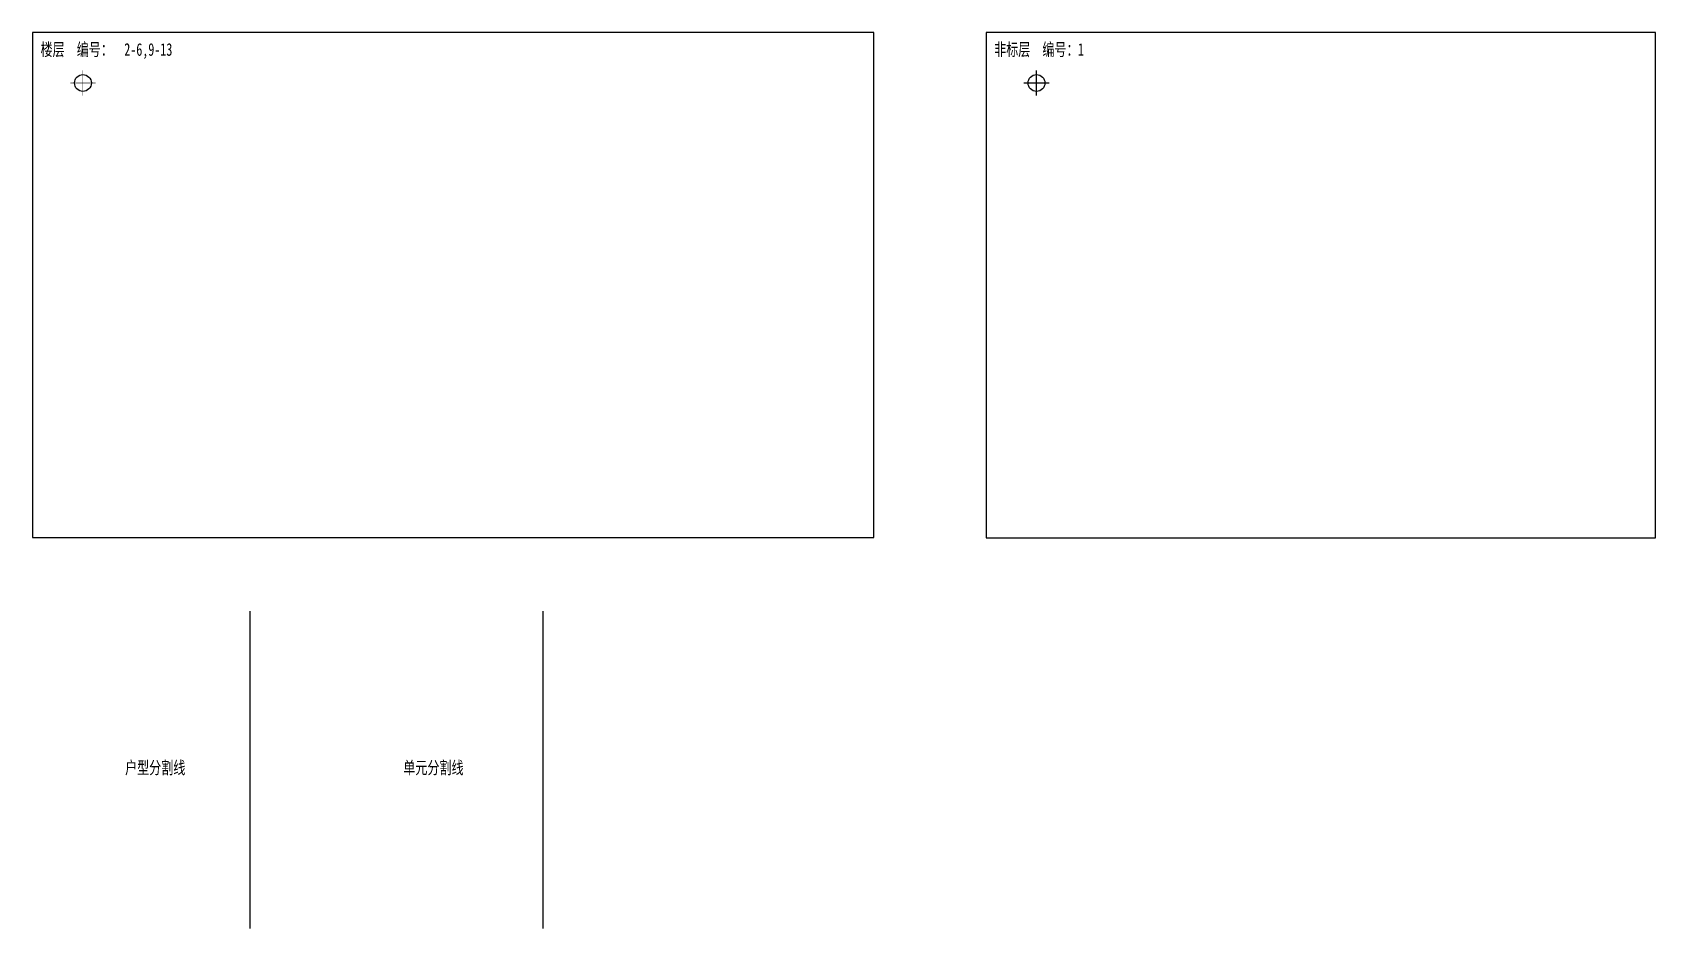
# Model space of a CAD drawing. Header units: millimetres. Extents: x 34890 to 227779, y -13009 to 93426.
import ezdxf
from ezdxf.enums import TextEntityAlignment as Align

# ---------------------------------------------------------------- set-up
doc = ezdxf.new("R2010")
doc.units = ezdxf.units.MM
doc.header["$LTSCALE"] = 1000
doc.layers.add('AD-FLOOR-AREA', color=1, linetype='Continuous')
for name, color, linetype, plot in [('AI-单元分割线', 5, 'Continuous', False), ('AI-户型分割线', 1, 'Continuous', False), ('AI-楼层框线', 1, 'Continuous', False)]:
    doc.layers.add(name, color=color, linetype=linetype, plot=plot)
doc.styles.add('TH-STYLE1', font='', dxfattribs={"width": 0.7})
doc.styles.get('TH-STYLE1').set_extended_font_data('STFangsong')

# ---------------------------------------------------------------- blocks, each defined once
blk = doc.blocks.new('*U9')
at = {"layer": 'AD-FLOOR-AREA'}
blk.add_lwpolyline([(0, -60000), (100000, -60000), (100000, 0), (0, 0)], close=True, dxfattribs=at)
at = {"layer": 'AD-FLOOR-AREA', "const_width": 50}
for points in [[(6000, -7500), (6000, -4500)], [(4500, -6000), (7500, -6000)]]:
    blk.add_lwpolyline(points, dxfattribs=at)
at = {"layer": 'AD-FLOOR-AREA'}
blk.add_circle((6000, -6000), 1000, dxfattribs=at)
at = {"layer": 'AD-FLOOR-AREA', "style": 'TH-STYLE1', "width": 0.7}
blk.add_text('楼层  编号：', height=1500, dxfattribs=at).set_placement((963, -2768))
blk.add_attdef('楼层编号', text='', height=1500, dxfattribs=at).set_placement((10911, -1267), align=Align.TOP_LEFT)
blk = doc.blocks.new('*U4')
at = {"layer": 'AD-FLOOR-AREA'}
blk.add_lwpolyline([(0, -60018), (79562, -60018), (79562, 0), (0, 0)], close=True, dxfattribs=at)
for points in [[(6000, -7500), (6000, -4500)], [(4500, -6000), (7500, -6000)]]:
    blk.add_lwpolyline(points, dxfattribs=at)
blk.add_circle((6000, -6000), 1000, dxfattribs=at)
at = {"layer": 'AD-FLOOR-AREA', "style": 'TH-STYLE1', "width": 0.7}
blk.add_text('非标层  编号：', height=1500, dxfattribs=at).set_placement((963, -2768))
blk.add_attdef('非标层编号', text='', height=1500, dxfattribs=at).set_placement((10911, -1267), align=Align.TOP_LEFT)

msp = doc.modelspace()

# ---------------------------------------------------------------- linework, layer by layer
at = {"layer": 'AI-单元分割线'}
msp.add_lwpolyline([(95551, 24674), (95551, -13009)], dxfattribs=at)
at = {"layer": 'AI-户型分割线'}
msp.add_lwpolyline([(60733, 24674), (60733, -13009)], dxfattribs=at)

# ---------------------------------------------------------------- block references
at = {"layer": 'AD-FLOOR-AREA'}
msp.add_blockref('*U4', (148217, 93426), dxfattribs=at).add_auto_attribs({'非标层编号': '1'})
at = {"layer": 'AI-楼层框线'}
msp.add_blockref('*U9', (34890, 93426), dxfattribs=at).add_auto_attribs({'楼层编号': '2-6,9-13'})

# ---------------------------------------------------------------- texts
at = {"layer": 'AI-单元分割线', "insert": (78964, 6849), "char_height": 1500, "attachment_point": 1, "style": 'TH-STYLE1'}
msp.add_mtext('单元分割线', dxfattribs=at)
at = {"layer": 'AI-户型分割线', "insert": (45896, 6849), "char_height": 1500, "attachment_point": 1, "style": 'TH-STYLE1'}
msp.add_mtext('户型分割线', dxfattribs=at)

doc.saveas('drawing.dxf')
